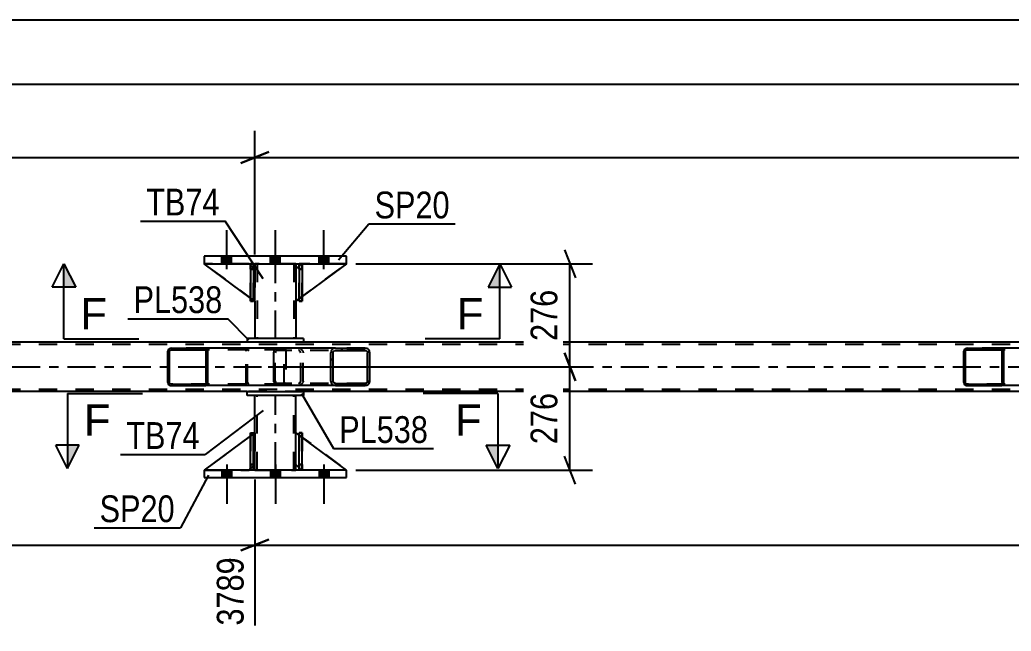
# Model space of a CAD drawing. Header units: millimetres. Extents: x 0 to 841, y 0 to 594.
# Drawn here: x 214 to 320, y 219.8 to 285.2 of the extents above; entities that cross this region are included whole.
import ezdxf

# ---------------------------------------------------------------- set-up
doc = ezdxf.new("R2010")
doc.units = ezdxf.units.MM
doc.linetypes.add('DXK_LINE_DOT2', pattern=[3.9198, 1.9599, -1.9599])
doc.linetypes.add('DXK_LINE_DOT3', pattern=[5.9187, 2.979, -0.9799, 0.9799, -0.9799])
doc.styles.add('Arial', font='ARIAL.TTF', dxfattribs={"height": 0.2})
doc.styles.add('Arial Narrow', font='ARIALN.TTF', dxfattribs={"height": 0.2})

# ---------------------------------------------------------------- blocks, each defined once
blk = doc.blocks.new('Bolt-814748569-2483 - 2466')
at = {"linetype": 'Continuous'}
for points in [[(236.65, 237.01), (235.61, 237.01), (235.61, 236.21), (236.65, 236.21)], [(236.65, 237.01), (235.61, 237.01), (235.61, 236.21), (236.65, 236.21)], [(236.65, 237.01), (235.61, 237.01), (235.61, 236.21), (236.65, 236.21)], [(241.85, 237.01), (240.81, 237.01), (240.81, 236.21), (241.85, 236.21)], [(241.85, 237.01), (240.81, 237.01), (240.81, 236.21), (241.85, 236.21)], [(247.05, 237.01), (246.01, 237.01), (246.01, 236.21), (247.05, 236.21)], [(247.05, 237.01), (246.01, 237.01), (246.01, 236.21), (247.05, 236.21)], [(247.05, 237.01), (246.01, 237.01), (246.01, 236.21), (247.05, 236.21)]]:
    blk.add_hatch(color=1, dxfattribs=at).paths.add_polyline_path(points)
at = {"color": 1, "linetype": 'Continuous'}
for p, q in [((236.13, 237.61), (236.13, 233.41)), ((236.13, 237.61), (236.13, 233.41)), ((236.13, 237.61), (236.13, 233.41)), ((241.33, 237.61), (241.33, 233.41)), ((241.33, 237.61), (241.33, 233.41)), ((246.53, 237.61), (246.53, 233.41)), ((246.53, 237.61), (246.53, 233.41)), ((246.53, 237.61), (246.53, 233.41)), ((235.61, 237.01), (235.61, 236.21)), ((235.61, 237.01), (235.61, 236.21)), ((235.61, 237.01), (235.61, 236.21)), ((236.65, 237.01), (236.65, 236.21)), ((236.65, 237.01), (236.65, 236.21)), ((236.65, 237.01), (236.65, 236.21)), ((240.81, 237.01), (240.81, 236.21)), ((240.81, 237.01), (240.81, 236.21)), ((241.85, 237.01), (241.85, 236.21)), ((241.85, 237.01), (241.85, 236.21)), ((246.01, 237.01), (246.01, 236.21)), ((246.01, 237.01), (246.01, 236.21)), ((246.01, 237.01), (246.01, 236.21)), ((247.05, 237.01), (247.05, 236.21)), ((247.05, 237.01), (247.05, 236.21)), ((247.05, 237.01), (247.05, 236.21))]:
    blk.add_line(p, q, dxfattribs=at)
blk = doc.blocks.new('Part-814748569-2604 - 2466')
at = {"color": 2, "linetype": 'Continuous'}
for p, q in [((239, 259.09), (238.68, 259.09)), ((238.68, 259.09), (238.68, 255.09)), ((239, 259.09), (239, 259.09)), ((239, 259.09), (239, 255.09)), ((239, 255.09), (238.68, 255.09))]:
    blk.add_line(p, q, dxfattribs=at)
at = {"color": 7, "linetype": 'DXK_LINE_DOT2'}
for p, q in [((238.68, 258.49), (238.68, 259.09)), ((239, 258.49), (239, 259.09)), ((239, 259.09), (239, 259.09)), ((239, 258.49), (238.68, 258.49)), ((238.68, 258.49), (238.68, 255.09)), ((239, 255.09), (239, 258.49))]:
    blk.add_line(p, q, dxfattribs=at)
blk = doc.blocks.new('Bolt-814748569-2484 - 2466')
at = {"linetype": 'Continuous'}
for points in [[(235.61, 259.09), (236.65, 259.09), (236.65, 259.89), (235.61, 259.89)], [(235.61, 259.09), (236.65, 259.09), (236.65, 259.89), (235.61, 259.89)], [(235.61, 259.09), (236.65, 259.09), (236.65, 259.89), (235.61, 259.89)], [(240.81, 259.09), (241.85, 259.09), (241.85, 259.89), (240.81, 259.89)], [(240.81, 259.09), (241.85, 259.09), (241.85, 259.89), (240.81, 259.89)], [(246.01, 259.09), (247.05, 259.09), (247.05, 259.89), (246.01, 259.89)], [(246.01, 259.09), (247.05, 259.09), (247.05, 259.89), (246.01, 259.89)], [(246.01, 259.09), (247.05, 259.09), (247.05, 259.89), (246.01, 259.89)]]:
    blk.add_hatch(color=1, dxfattribs=at).paths.add_polyline_path(points)
at = {"color": 1, "linetype": 'Continuous'}
for p, q in [((236.13, 258.49), (236.13, 262.69)), ((236.13, 258.49), (236.13, 262.69)), ((236.13, 258.49), (236.13, 262.69)), ((241.33, 258.49), (241.33, 262.69)), ((241.33, 258.49), (241.33, 262.69)), ((246.53, 258.49), (246.53, 262.69)), ((246.53, 258.49), (246.53, 262.69)), ((246.53, 258.49), (246.53, 262.69)), ((235.61, 259.09), (235.61, 259.89)), ((235.61, 259.09), (235.61, 259.89)), ((235.61, 259.09), (235.61, 259.89)), ((236.65, 259.09), (236.65, 259.89)), ((236.65, 259.09), (236.65, 259.89)), ((236.65, 259.09), (236.65, 259.89)), ((240.81, 259.09), (240.81, 259.89)), ((240.81, 259.09), (240.81, 259.89)), ((241.85, 259.09), (241.85, 259.89)), ((241.85, 259.09), (241.85, 259.89)), ((246.01, 259.09), (246.01, 259.89)), ((246.01, 259.09), (246.01, 259.89)), ((246.01, 259.09), (246.01, 259.89)), ((247.05, 259.09), (247.05, 259.89)), ((247.05, 259.09), (247.05, 259.89)), ((247.05, 259.09), (247.05, 259.89))]:
    blk.add_line(p, q, dxfattribs=at)
blk = doc.blocks.new('Part-814748569-2548 - 2466')
at = {"color": 2, "linetype": 'Continuous'}
for p, q in [((238.33, 250.69), (100.73, 250.69)), ((493.73, 250.69), (244.33, 250.69)), ((238.33, 245.41), (100.73, 245.41)), ((493.73, 245.41), (244.33, 245.41))]:
    blk.add_line(p, q, dxfattribs=at)
at = {"color": 7, "linetype": 'DXK_LINE_DOT2'}
for p, q in [((762.85, 250.45), (100.73, 250.45)), ((244.33, 250.69), (238.33, 250.69)), ((762.85, 245.65), (100.73, 245.65)), ((244.33, 245.41), (238.33, 245.41))]:
    blk.add_line(p, q, dxfattribs=at)
at = {"color": 7, "linetype": 'DXK_LINE_DOT3'}
blk.add_line((100.73, 248.05), (762.85, 248.05), dxfattribs=at)
blk = doc.blocks.new('Part-814748569-2610 - 2466')
at = {"linetype": 'Continuous'}
h = blk.add_hatch(dxfattribs=at)
h.set_pattern_fill('', scale=0.7, style=0, pattern_type=0)
h.set_pattern_definition([(45, (234.0708, 249.8544), (-1.57154, 1.57154), [])])
h.paths.add_polyline_path([(234.1, 249.73), (234.07, 249.85), (234, 249.96), (233.89, 250.03), (233.76, 250.05), (230.18, 250.05), (230.05, 250.03), (229.94, 249.96), (229.87, 249.85), (229.84, 249.73), (229.84, 246.37), (229.87, 246.25), (229.94, 246.15), (230.05, 246.08), (230.18, 246.05), (233.76, 246.05), (233.89, 246.08), (234, 246.15), (234.07, 246.25), (234.1, 246.37)])
h.paths.add_polyline_path([(233.91, 246.31), (233.88, 246.26), (233.82, 246.22), (233.76, 246.21), (230.18, 246.21), (230.12, 246.22), (230.06, 246.26), (230.02, 246.31), (230.01, 246.37), (230.01, 249.73), (230.02, 249.79), (230.06, 249.85), (230.12, 249.88), (230.18, 249.89), (233.76, 249.89), (233.82, 249.88), (233.88, 249.85), (233.91, 249.79), (233.93, 249.73), (233.93, 246.37)])
at = {"color": 2, "linetype": 'Continuous'}
for p, q in [((229.87, 249.85), (229.84, 249.73)), ((229.84, 246.37), (229.84, 249.73)), ((230.01, 249.73), (230.02, 249.79)), ((230.01, 246.37), (230.01, 249.73)), ((230.02, 249.79), (230.06, 249.85)), ((230.18, 250.05), (230.05, 250.03)), ((230.06, 249.85), (230.12, 249.88)), ((230.12, 249.88), (230.18, 249.89)), ((230.18, 250.05), (233.76, 250.05)), ((230.18, 249.89), (233.76, 249.89)), ((241.45, 250.05), (233.76, 250.05)), ((233.89, 250.03), (233.76, 250.05)), ((233.76, 249.89), (233.82, 249.88)), ((233.82, 249.88), (233.88, 249.85)), ((233.88, 249.85), (233.91, 249.79)), ((233.91, 249.79), (233.93, 249.73)), ((233.93, 246.37), (233.93, 249.73)), ((234.1, 249.73), (234.07, 249.85)), ((234.1, 246.37), (234.1, 249.73)), ((229.84, 246.37), (229.87, 246.25)), ((230.02, 246.31), (230.01, 246.37)), ((230.06, 246.26), (230.02, 246.31)), ((230.05, 246.08), (230.18, 246.05)), ((230.12, 246.22), (230.06, 246.26)), ((230.18, 246.21), (230.12, 246.22)), ((230.18, 246.21), (233.76, 246.21)), ((230.18, 246.05), (233.76, 246.05)), ((233.82, 246.22), (233.76, 246.21)), ((233.76, 246.05), (233.89, 246.08)), ((241.45, 246.05), (233.76, 246.05)), ((233.88, 246.26), (233.82, 246.22)), ((233.91, 246.31), (233.88, 246.26)), ((233.93, 246.37), (233.91, 246.31)), ((234.07, 246.25), (234.1, 246.37))]:
    blk.add_line(p, q, dxfattribs=at)
at = {"color": 7, "linetype": 'DXK_LINE_DOT2'}
for p, q in [((233.76, 250.05), (230.18, 250.05)), ((242.11, 249.89), (230.18, 249.89)), ((238.19, 249.73), (238.22, 249.85)), ((238.19, 246.37), (238.19, 249.73)), ((238.37, 249.79), (238.36, 249.73)), ((238.36, 246.37), (238.36, 249.73)), ((238.41, 249.85), (238.37, 249.79)), ((238.4, 250.03), (238.53, 250.05)), ((238.41, 249.85), (238.42, 249.85)), ((238.42, 249.85), (238.46, 249.88)), ((238.46, 249.88), (238.53, 249.89)), ((242.11, 250.05), (241.45, 250.05)), ((242.11, 250.05), (242.24, 250.03)), ((242.17, 249.88), (242.11, 249.89)), ((242.23, 249.85), (242.17, 249.88)), ((242.26, 249.79), (242.23, 249.85)), ((242.28, 249.73), (242.26, 249.79)), ((242.28, 246.37), (242.28, 249.73)), ((242.42, 249.85), (242.44, 249.76)), ((242.44, 249.76), (242.45, 249.73)), ((242.45, 249.73), (242.45, 246.37)), ((242.11, 246.21), (230.18, 246.21)), ((233.76, 246.05), (230.18, 246.05)), ((238.22, 246.25), (238.19, 246.37)), ((238.36, 246.37), (238.37, 246.31)), ((238.37, 246.31), (238.41, 246.26)), ((238.53, 246.05), (238.4, 246.08)), ((238.41, 246.26), (238.42, 246.25)), ((238.42, 246.25), (238.46, 246.22)), ((238.46, 246.22), (238.53, 246.21)), ((242.11, 246.05), (241.45, 246.05)), ((242.11, 246.21), (242.17, 246.22)), ((242.24, 246.08), (242.11, 246.05)), ((242.17, 246.22), (242.23, 246.26)), ((242.23, 246.26), (242.26, 246.31)), ((242.26, 246.31), (242.28, 246.37)), ((242.45, 246.37), (242.42, 246.25))]:
    blk.add_line(p, q, dxfattribs=at)
at = {"color": 2, "linetype": 'Continuous'}
for centre, start, end in [((230.17, 249.72), 110.7583, 155.68), ((233.77, 249.72), 24.32, 69.2417), ((230.17, 246.39), 204.32, 249.2417), ((233.77, 246.39), 290.7583, 335.68)]:
    blk.add_arc(centre, 0.331, start, end, dxfattribs=at)
at = {"color": 7, "linetype": 'DXK_LINE_DOT2'}
for centre, start, end in [((238.52, 249.72), 110.7583, 155.68), ((242.12, 249.72), 24.32, 69.2417), ((238.52, 246.39), 204.32, 249.2417), ((242.12, 246.39), 290.7583, 335.68)]:
    blk.add_arc(centre, 0.331, start, end, dxfattribs=at)
blk = doc.blocks.new('Part-814748569-2624 - 2466')
at = {"color": 2, "linetype": 'Continuous'}
for p, q in [((239.13, 259.09), (239.13, 258.49)), ((243.53, 259.09), (243.53, 258.49)), ((239.13, 255.09), (239.13, 251.09)), ((243.53, 255.09), (243.53, 251.09))]:
    blk.add_line(p, q, dxfattribs=at)
at = {"color": 7, "linetype": 'DXK_LINE_DOT2'}
for p, q in [((243.53, 259.09), (239.13, 259.09)), ((239.37, 259.09), (239.37, 251.09)), ((243.29, 259.09), (243.29, 251.09)), ((239.13, 258.49), (239.13, 255.09)), ((243.53, 258.49), (243.53, 255.09)), ((243.53, 251.09), (239.13, 251.09))]:
    blk.add_line(p, q, dxfattribs=at)
at = {"color": 7, "linetype": 'DXK_LINE_DOT3'}
blk.add_line((241.33, 251.09), (241.33, 259.09), dxfattribs=at)
blk = doc.blocks.new('Part-814748569-2597 - 2466')
at = {"color": 2, "linetype": 'Continuous'}
for p, q in [((244.33, 251.09), (238.33, 251.09)), ((238.33, 251.09), (238.33, 250.69)), ((244.33, 250.69), (238.33, 250.69)), ((244.33, 251.09), (244.33, 250.69))]:
    blk.add_line(p, q, dxfattribs=at)
blk = doc.blocks.new('Part-814748569-2609 - 2466')
at = {"linetype": 'Continuous'}
h = blk.add_hatch(dxfattribs=at)
h.set_pattern_fill('', scale=0.7, style=0, pattern_type=0)
h.set_pattern_definition([(45, (251.4027, 249.7557), (-1.57154, 1.57154), [])])
h.paths.add_polyline_path([(251.44, 249.57), (251.4, 249.76), (251.29, 249.91), (251.13, 250.02), (250.94, 250.05), (247.75, 250.05), (247.56, 250.02), (247.4, 249.91), (247.29, 249.76), (247.25, 249.57), (247.25, 246.53), (247.29, 246.35), (247.4, 246.19), (247.56, 246.09), (247.75, 246.05), (250.94, 246.05), (251.13, 246.09), (251.29, 246.19), (251.4, 246.35), (251.44, 246.53)])
h.paths.add_polyline_path([(251.17, 246.44), (251.12, 246.36), (251.03, 246.31), (250.94, 246.29), (247.75, 246.29), (247.66, 246.31), (247.58, 246.36), (247.52, 246.44), (247.5, 246.53), (247.5, 249.57), (247.52, 249.66), (247.58, 249.74), (247.66, 249.79), (247.75, 249.81), (250.94, 249.81), (251.03, 249.79), (251.12, 249.74), (251.17, 249.66), (251.19, 249.57), (251.19, 246.53)])
at = {"color": 2, "linetype": 'Continuous'}
for p, q in [((241.18, 249.57), (241.2, 249.76)), ((241.18, 246.53), (241.18, 249.57)), ((241.2, 249.76), (241.26, 249.91)), ((241.26, 249.91), (241.35, 250.02)), ((241.35, 250.02), (241.45, 250.05)), ((247.75, 250.05), (241.45, 250.05)), ((247.29, 249.76), (247.25, 249.57)), ((247.25, 246.53), (247.25, 249.57)), ((247.5, 249.57), (247.52, 249.66)), ((247.5, 246.53), (247.5, 249.57)), ((247.52, 249.66), (247.58, 249.74)), ((247.75, 250.05), (247.56, 250.02)), ((247.58, 249.74), (247.66, 249.79)), ((247.66, 249.79), (247.75, 249.81)), ((247.75, 250.05), (250.94, 250.05)), ((247.75, 249.81), (250.94, 249.81)), ((251.13, 250.02), (250.94, 250.05)), ((250.94, 249.81), (251.03, 249.79)), ((251.03, 249.79), (251.12, 249.74)), ((251.12, 249.74), (251.17, 249.66)), ((251.17, 249.66), (251.19, 249.57)), ((251.19, 246.53), (251.19, 249.57)), ((251.44, 249.57), (251.4, 249.76)), ((251.44, 246.53), (251.44, 249.57)), ((241.2, 246.35), (241.18, 246.53)), ((241.26, 246.19), (241.2, 246.35)), ((241.35, 246.09), (241.26, 246.19)), ((241.45, 246.05), (241.35, 246.09)), ((247.75, 246.05), (241.45, 246.05)), ((247.25, 246.53), (247.29, 246.35)), ((247.52, 246.44), (247.5, 246.53)), ((247.58, 246.36), (247.52, 246.44)), ((247.56, 246.09), (247.75, 246.05)), ((247.66, 246.31), (247.58, 246.36)), ((247.75, 246.29), (247.66, 246.31)), ((247.75, 246.29), (250.94, 246.29)), ((247.75, 246.05), (250.94, 246.05)), ((251.03, 246.31), (250.94, 246.29)), ((250.94, 246.05), (251.13, 246.09)), ((251.12, 246.36), (251.03, 246.31)), ((251.17, 246.44), (251.12, 246.36)), ((251.19, 246.53), (251.17, 246.44)), ((251.4, 246.35), (251.44, 246.53))]:
    blk.add_line(p, q, dxfattribs=at)
at = {"color": 7, "linetype": 'DXK_LINE_DOT2'}
for p, q in [((241.33, 249.66), (241.32, 249.57)), ((241.32, 246.53), (241.32, 249.57)), ((241.36, 249.74), (241.33, 249.66)), ((241.4, 249.79), (241.36, 249.74)), ((241.45, 249.81), (241.4, 249.79)), ((250.94, 249.81), (241.45, 249.81)), ((242.45, 249.81), (242.45, 250.05)), ((243.79, 250.05), (243.98, 250.02)), ((243.88, 249.79), (243.79, 249.81)), ((243.97, 249.74), (243.88, 249.79)), ((244.02, 249.66), (243.97, 249.74)), ((244.04, 249.57), (244.02, 249.66)), ((244.04, 246.53), (244.04, 249.57)), ((244.25, 249.76), (244.29, 249.57)), ((244.29, 246.53), (244.29, 249.57)), ((250.94, 250.05), (247.75, 250.05)), ((241.32, 246.53), (241.33, 246.44)), ((241.33, 246.44), (241.36, 246.36)), ((241.36, 246.36), (241.4, 246.31)), ((241.4, 246.31), (241.45, 246.29)), ((250.94, 246.29), (241.45, 246.29)), ((242.45, 246.05), (242.45, 246.29)), ((243.79, 246.29), (243.88, 246.31)), ((243.98, 246.09), (243.79, 246.05)), ((243.88, 246.31), (243.97, 246.36)), ((243.97, 246.36), (244.02, 246.44)), ((244.02, 246.44), (244.04, 246.53)), ((244.29, 246.53), (244.25, 246.35)), ((250.94, 246.05), (247.75, 246.05))]:
    blk.add_line(p, q, dxfattribs=at)
for centre, start, end in [((243.8, 249.56), 23.8494, 68.8059), ((243.8, 246.55), 291.1941, 336.1506)]:
    blk.add_arc(centre, 0.492, start, end, dxfattribs=at)
at = {"color": 2, "linetype": 'Continuous'}
for centre, start, end in [((247.74, 249.56), 111.1941, 156.1506), ((250.95, 249.56), 23.8494, 68.8059), ((247.74, 246.55), 203.8494, 248.8059), ((250.95, 246.55), 291.1941, 336.1506)]:
    blk.add_arc(centre, 0.492, start, end, dxfattribs=at)
blk = doc.blocks.new('Part-814748569-2626 - 2466')
at = {"color": 7, "linetype": 'DXK_LINE_DOT2'}
for p, q in [((243.88, 258.49), (243.88, 259.09)), ((243.88, 259.09), (243.88, 259.09)), ((243.88, 259.09), (243.88, 255.09)), ((244.2, 259.09), (243.88, 259.09)), ((244.2, 258.49), (244.2, 259.09)), ((244.2, 255.09), (244.2, 259.09)), ((243.88, 255.09), (243.88, 258.49)), ((243.88, 258.49), (244.2, 258.49)), ((244.2, 258.49), (244.2, 255.09)), ((243.88, 255.09), (244.2, 255.09))]:
    blk.add_line(p, q, dxfattribs=at)
blk = doc.blocks.new('Part-814748569-2706 - 2466')
at = {"color": 2, "linetype": 'Continuous'}
for p, q in [((243.53, 237.61), (243.53, 241.01)), ((243.88, 240.75), (243.53, 241.01)), ((248.93, 237.01), (244.2, 240.51)), ((243.88, 237.26), (243.53, 237.61))]:
    blk.add_line(p, q, dxfattribs=at)
at = {"color": 7, "linetype": 'DXK_LINE_DOT2'}
for p, q in [((244.2, 240.51), (243.88, 240.75)), ((244.13, 237.01), (243.88, 237.26)), ((248.93, 237.01), (244.13, 237.01)), ((248.93, 237.01), (248.93, 237.01)), ((248.93, 237.01), (248.93, 237.01))]:
    blk.add_line(p, q, dxfattribs=at)
blk = doc.blocks.new('Part-814748569-2707 - 2466')
at = {"color": 7, "linetype": 'DXK_LINE_DOT2'}
for p, q in [((243.53, 237.61), (243.53, 241.01)), ((243.53, 241.01), (248.93, 237.01)), ((244.13, 237.01), (243.53, 237.61)), ((248.93, 237.01), (244.13, 237.01))]:
    blk.add_line(p, q, dxfattribs=at)
blk = doc.blocks.new('Part-814748569-2708 - 2466')
at = {"color": 7, "linetype": 'DXK_LINE_DOT2'}
for p, q in [((238.68, 258.49), (238.68, 259.09)), ((238.68, 259.09), (238.68, 259.09)), ((238.68, 259.09), (238.68, 255.09)), ((239, 259.09), (238.68, 259.09)), ((239, 258.49), (239, 259.09)), ((239, 255.09), (239, 259.09)), ((238.68, 255.09), (238.68, 258.49)), ((238.68, 258.49), (239, 258.49)), ((239, 258.49), (239, 255.09)), ((238.68, 255.09), (239, 255.09))]:
    blk.add_line(p, q, dxfattribs=at)
blk = doc.blocks.new('Part-814748569-2709 - 2466')
at = {"color": 7, "linetype": 'DXK_LINE_DOT2'}
for p, q in [((239, 240.92), (238.68, 240.68)), ((239.13, 237.61), (239.13, 241.01)), ((239.13, 237.61), (238.53, 237.01)), ((233.73, 237.01), (238.53, 237.01)), ((239, 237.49), (238.68, 237.17))]:
    blk.add_line(p, q, dxfattribs=at)
at = {"color": 2, "linetype": 'Continuous'}
for p, q in [((239.13, 241.01), (239, 240.92)), ((239.13, 237.61), (239.13, 241.01)), ((238.68, 240.68), (233.73, 237.01)), ((239.13, 237.61), (239, 237.49)), ((239.13, 237.61), (239.13, 237.61)), ((238.68, 237.17), (238.53, 237.01))]:
    blk.add_line(p, q, dxfattribs=at)
blk = doc.blocks.new('Part-814748569-2710 - 2466')
at = {"color": 7, "linetype": 'DXK_LINE_DOT2'}
for p, q in [((239.13, 241.01), (233.73, 237.01)), ((239.13, 237.61), (239.13, 241.01)), ((239.13, 241.01), (239.13, 237.61)), ((238.53, 237.01), (239.13, 237.61)), ((239.13, 237.61), (238.53, 237.01)), ((239.13, 237.61), (239.13, 237.61)), ((233.73, 237.01), (238.53, 237.01))]:
    blk.add_line(p, q, dxfattribs=at)
blk = doc.blocks.new('Part-814748569-2711 - 2466')
at = {"color": 2, "linetype": 'Continuous'}
for p, q in [((243.88, 237.01), (243.88, 241.01)), ((243.88, 241.01), (244.2, 241.01)), ((244.2, 237.01), (244.2, 241.01)), ((243.88, 237.01), (243.88, 237.01)), ((244.2, 237.01), (243.88, 237.01))]:
    blk.add_line(p, q, dxfattribs=at)
at = {"color": 7, "linetype": 'DXK_LINE_DOT2'}
for p, q in [((243.88, 241.01), (243.88, 237.61)), ((244.2, 237.61), (244.2, 241.01)), ((243.88, 237.61), (243.88, 237.01)), ((243.88, 237.61), (244.2, 237.61)), ((244.2, 237.01), (244.2, 237.61)), ((244.2, 237.01), (244.2, 237.01))]:
    blk.add_line(p, q, dxfattribs=at)
blk = doc.blocks.new('Part-814748569-2713 - 2466')
at = {"color": 7, "linetype": 'DXK_LINE_DOT2'}
for p, q in [((244.2, 241.01), (243.88, 241.01)), ((243.88, 237.61), (243.88, 241.01)), ((243.88, 241.01), (243.88, 237.01)), ((244.2, 241.01), (244.2, 237.61)), ((244.2, 237.01), (244.2, 241.01)), ((244.2, 237.61), (243.88, 237.61)), ((243.88, 237.01), (243.88, 237.61)), ((244.2, 237.61), (244.2, 237.01)), ((244.2, 237.01), (243.88, 237.01)), ((244.2, 237.01), (244.2, 237.01))]:
    blk.add_line(p, q, dxfattribs=at)
blk = doc.blocks.new('Part-814748569-2717 - 2466')
at = {"color": 2, "linetype": 'Continuous'}
for p, q in [((244.2, 259.09), (243.88, 259.09)), ((243.88, 259.09), (243.88, 255.09)), ((244.2, 259.09), (244.2, 259.09)), ((244.2, 259.09), (244.2, 255.09)), ((244.2, 255.09), (243.88, 255.09))]:
    blk.add_line(p, q, dxfattribs=at)
at = {"color": 7, "linetype": 'DXK_LINE_DOT2'}
for p, q in [((243.88, 258.49), (243.88, 259.09)), ((244.2, 258.49), (244.2, 259.09)), ((244.2, 259.09), (244.2, 259.09)), ((244.2, 258.49), (243.88, 258.49)), ((243.88, 258.49), (243.88, 255.09)), ((244.2, 255.09), (244.2, 258.49))]:
    blk.add_line(p, q, dxfattribs=at)
blk = doc.blocks.new('Part-814748569-2718 - 2466')
at = {"color": 7, "linetype": 'DXK_LINE_DOT2'}
for p, q in [((239.13, 255.09), (233.73, 259.09)), ((233.73, 259.09), (238.53, 259.09)), ((238.53, 259.09), (239.13, 258.49)), ((239.13, 258.49), (238.53, 259.09)), ((239.13, 258.49), (239.13, 255.09)), ((239.13, 258.49), (239.13, 258.49)), ((239.13, 258.49), (239.13, 255.09))]:
    blk.add_line(p, q, dxfattribs=at)
blk = doc.blocks.new('Part-814748569-2719 - 2466')
at = {"color": 2, "linetype": 'Continuous'}
for p, q in [((238.68, 255.42), (233.73, 259.09)), ((238.68, 258.94), (238.53, 259.09)), ((239.13, 258.49), (239, 258.62)), ((239.13, 258.49), (239.13, 258.49)), ((239.13, 255.09), (239.13, 258.49)), ((239, 255.19), (239.13, 255.09)), ((239.13, 255.09), (239.13, 255.09))]:
    blk.add_line(p, q, dxfattribs=at)
at = {"color": 7, "linetype": 'DXK_LINE_DOT2'}
for p, q in [((238.53, 259.09), (233.73, 259.09)), ((238.53, 259.09), (239.13, 258.49)), ((239, 258.62), (238.68, 258.94)), ((239.13, 258.49), (239.13, 255.09)), ((239, 255.19), (238.68, 255.42))]:
    blk.add_line(p, q, dxfattribs=at)
blk = doc.blocks.new('Part-814748569-2720 - 2466')
at = {"color": 7, "linetype": 'DXK_LINE_DOT2'}
for p, q in [((244.13, 259.09), (243.53, 258.49)), ((243.53, 255.09), (248.93, 259.09)), ((248.93, 259.09), (244.13, 259.09)), ((243.53, 258.49), (243.53, 255.09))]:
    blk.add_line(p, q, dxfattribs=at)
blk = doc.blocks.new('Part-814748569-2721 - 2466')
at = {"color": 2, "linetype": 'Continuous'}
for p, q in [((243.88, 258.85), (243.53, 258.49)), ((248.93, 259.09), (244.2, 255.59)), ((243.53, 258.49), (243.53, 255.09)), ((243.88, 255.35), (243.53, 255.09))]:
    blk.add_line(p, q, dxfattribs=at)
at = {"color": 7, "linetype": 'DXK_LINE_DOT2'}
for p, q in [((244.13, 259.09), (243.88, 258.85)), ((248.93, 259.09), (244.13, 259.09)), ((244.2, 255.59), (243.88, 255.35))]:
    blk.add_line(p, q, dxfattribs=at)
blk = doc.blocks.new('Part-814748569-2740 - 2466')
at = {"linetype": 'Continuous'}
h = blk.add_hatch(dxfattribs=at)
h.set_pattern_fill('', scale=0.7, style=0, pattern_type=0)
h.set_pattern_definition([(45, (319.205, 249.8544), (-1.57154, 1.57154), [])])
h.paths.add_polyline_path([(319.23, 249.73), (319.2, 249.85), (319.13, 249.96), (319.02, 250.03), (318.89, 250.05), (315.31, 250.05), (315.18, 250.03), (315.07, 249.96), (315, 249.85), (314.97, 249.73), (314.97, 246.37), (315, 246.25), (315.07, 246.15), (315.18, 246.08), (315.31, 246.05), (318.89, 246.05), (319.02, 246.08), (319.13, 246.15), (319.2, 246.25), (319.23, 246.37)])
h.paths.add_polyline_path([(319.05, 246.31), (319.01, 246.26), (318.96, 246.22), (318.89, 246.21), (315.31, 246.21), (315.25, 246.22), (315.19, 246.26), (315.16, 246.31), (315.14, 246.37), (315.14, 249.73), (315.16, 249.79), (315.19, 249.85), (315.25, 249.88), (315.31, 249.89), (318.89, 249.89), (318.96, 249.88), (319.01, 249.85), (319.05, 249.79), (319.06, 249.73), (319.06, 246.37)])
at = {"color": 2, "linetype": 'Continuous'}
for p, q in [((315, 249.85), (314.97, 249.73)), ((314.97, 246.37), (314.97, 249.73)), ((315.14, 249.73), (315.16, 249.79)), ((315.14, 246.37), (315.14, 249.73)), ((315.16, 249.79), (315.19, 249.85)), ((315.31, 250.05), (315.18, 250.03)), ((315.19, 249.85), (315.25, 249.88)), ((315.25, 249.88), (315.31, 249.89)), ((315.31, 250.05), (318.89, 250.05)), ((315.31, 249.89), (318.89, 249.89)), ((326.59, 250.05), (318.89, 250.05)), ((319.02, 250.03), (318.89, 250.05)), ((318.89, 249.89), (318.96, 249.88)), ((318.96, 249.88), (319.01, 249.85)), ((319.01, 249.85), (319.05, 249.79)), ((319.05, 249.79), (319.06, 249.73)), ((319.06, 246.37), (319.06, 249.73)), ((319.23, 249.73), (319.2, 249.85)), ((319.23, 246.37), (319.23, 249.73)), ((314.97, 246.37), (315, 246.25)), ((315.16, 246.31), (315.14, 246.37)), ((315.19, 246.26), (315.16, 246.31)), ((315.18, 246.08), (315.31, 246.05)), ((315.25, 246.22), (315.19, 246.26)), ((315.31, 246.21), (315.25, 246.22)), ((315.31, 246.21), (318.89, 246.21)), ((315.31, 246.05), (318.89, 246.05)), ((318.96, 246.22), (318.89, 246.21)), ((318.89, 246.05), (319.02, 246.08)), ((326.59, 246.05), (318.89, 246.05)), ((319.01, 246.26), (318.96, 246.22)), ((319.05, 246.31), (319.01, 246.26)), ((319.06, 246.37), (319.05, 246.31)), ((319.2, 246.25), (319.23, 246.37))]:
    blk.add_line(p, q, dxfattribs=at)
at = {"color": 7, "linetype": 'DXK_LINE_DOT2'}
for p, q in [((318.89, 250.05), (315.31, 250.05)), ((327.24, 249.89), (315.31, 249.89)), ((323.32, 249.73), (323.35, 249.85)), ((323.32, 246.37), (323.32, 249.73)), ((323.51, 249.79), (323.49, 249.73)), ((323.49, 246.37), (323.49, 249.73)), ((323.54, 249.85), (323.51, 249.79)), ((323.53, 250.03), (323.66, 250.05)), ((323.54, 249.85), (323.56, 249.85)), ((323.56, 249.85), (323.6, 249.88)), ((323.6, 249.88), (323.66, 249.89)), ((327.24, 250.05), (326.59, 250.05)), ((327.24, 250.05), (327.37, 250.03)), ((327.3, 249.88), (327.24, 249.89)), ((327.36, 249.85), (327.3, 249.88)), ((327.4, 249.79), (327.36, 249.85)), ((327.41, 249.73), (327.4, 249.79)), ((327.41, 246.37), (327.41, 249.73)), ((327.55, 249.85), (327.58, 249.76)), ((327.58, 249.76), (327.58, 249.73)), ((327.58, 249.73), (327.58, 246.37)), ((327.24, 246.21), (315.31, 246.21)), ((318.89, 246.05), (315.31, 246.05)), ((323.35, 246.25), (323.32, 246.37)), ((323.49, 246.37), (323.51, 246.31)), ((323.51, 246.31), (323.54, 246.26)), ((323.66, 246.05), (323.53, 246.08)), ((323.54, 246.26), (323.56, 246.25)), ((323.56, 246.25), (323.6, 246.22)), ((323.6, 246.22), (323.66, 246.21)), ((327.24, 246.05), (326.59, 246.05)), ((327.24, 246.21), (327.3, 246.22)), ((327.37, 246.08), (327.24, 246.05)), ((327.3, 246.22), (327.36, 246.26)), ((327.36, 246.26), (327.4, 246.31)), ((327.4, 246.31), (327.41, 246.37)), ((327.58, 246.35), (327.55, 246.25)), ((327.58, 246.37), (327.58, 246.35))]:
    blk.add_line(p, q, dxfattribs=at)
at = {"color": 2, "linetype": 'Continuous'}
for centre, start, end in [((315.3, 249.72), 110.7583, 155.68), ((318.9, 249.72), 24.32, 69.2417), ((315.3, 246.39), 204.32, 249.2417), ((318.9, 246.39), 290.7583, 335.68)]:
    blk.add_arc(centre, 0.331, start, end, dxfattribs=at)
at = {"color": 7, "linetype": 'DXK_LINE_DOT2'}
for centre, start, end in [((323.65, 249.72), 110.7583, 155.68), ((327.25, 249.72), 24.32, 69.2417), ((323.65, 246.39), 204.32, 249.2417)]:
    blk.add_arc(centre, 0.331, start, end, dxfattribs=at)
blk = doc.blocks.new('Part-814748569-2748 - 2466')
at = {"color": 2, "linetype": 'Continuous'}
for p, q in [((238.68, 237.01), (238.68, 241.01)), ((238.68, 241.01), (239, 241.01)), ((239, 237.01), (239, 241.01)), ((238.68, 237.01), (238.68, 237.01)), ((239, 237.01), (238.68, 237.01))]:
    blk.add_line(p, q, dxfattribs=at)
at = {"color": 7, "linetype": 'DXK_LINE_DOT2'}
for p, q in [((238.68, 241.01), (238.68, 237.61)), ((239, 237.61), (239, 241.01)), ((238.68, 237.61), (238.68, 237.01)), ((238.68, 237.61), (239, 237.61)), ((239, 237.01), (239, 237.61)), ((239, 237.01), (239, 237.01))]:
    blk.add_line(p, q, dxfattribs=at)
blk = doc.blocks.new('Part-814748569-2750 - 2466')
at = {"color": 7, "linetype": 'DXK_LINE_DOT2'}
for p, q in [((238.68, 241.01), (239, 241.01)), ((238.68, 237.61), (238.68, 241.01)), ((238.68, 241.01), (238.68, 237.01)), ((239, 241.01), (239, 237.61)), ((239, 237.01), (239, 240.92)), ((239, 237.61), (238.68, 237.61)), ((238.68, 237.01), (238.68, 237.61)), ((239, 237.61), (239, 237.01)), ((239, 237.01), (238.68, 237.01)), ((239, 237.01), (239, 237.01))]:
    blk.add_line(p, q, dxfattribs=at)
blk = doc.blocks.new('Part-814748569-2756 - 2466')
at = {"color": 2, "linetype": 'Continuous'}
for p, q in [((238.33, 245.41), (244.33, 245.41)), ((238.33, 245.01), (238.33, 245.41)), ((244.33, 245.01), (238.33, 245.01)), ((244.33, 245.41), (244.33, 245.01))]:
    blk.add_line(p, q, dxfattribs=at)
blk = doc.blocks.new('Part-814748569-2761 - 2466')
at = {"color": 2, "linetype": 'Continuous'}
for p, q in [((239.13, 241.01), (239.13, 245.01)), ((243.53, 241.01), (243.53, 245.01)), ((239.13, 237.01), (239.13, 237.61)), ((243.53, 237.01), (243.53, 237.61))]:
    blk.add_line(p, q, dxfattribs=at)
at = {"color": 7, "linetype": 'DXK_LINE_DOT2'}
for p, q in [((243.53, 245.01), (239.13, 245.01)), ((239.37, 237.01), (239.37, 245.01)), ((243.29, 237.01), (243.29, 245.01)), ((239.13, 237.61), (239.13, 241.01)), ((243.53, 237.61), (243.53, 241.01)), ((239.13, 237.01), (243.53, 237.01))]:
    blk.add_line(p, q, dxfattribs=at)
at = {"color": 7, "linetype": 'DXK_LINE_DOT3'}
blk.add_line((241.33, 237.01), (241.33, 245.01), dxfattribs=at)
blk = doc.blocks.new('Part-814748569-2766 - 2466')
at = {"color": 2, "linetype": 'Continuous'}
for p, q in [((248.93, 259.89), (233.73, 259.89)), ((233.73, 259.89), (233.73, 259.09)), ((248.93, 259.09), (248.93, 259.89)), ((233.73, 259.09), (248.93, 259.09))]:
    blk.add_line(p, q, dxfattribs=at)
blk = doc.blocks.new('Part-814748569-2771 - 2466')
at = {"color": 2, "linetype": 'Continuous'}
for p, q in [((248.93, 237.01), (233.73, 237.01)), ((233.73, 237.01), (233.73, 236.21)), ((248.93, 236.21), (248.93, 237.01)), ((233.73, 236.21), (248.93, 236.21))]:
    blk.add_line(p, q, dxfattribs=at)
blk = doc.blocks.new('StraightDimension-814748569-2820 - 2466')
at = {"color": 7, "linetype": 'Continuous'}
for p, q in [((239.13, 260.09), (239.13, 273.3)), ((90.51, 270.45), (239.13, 270.45)), ((237.63, 269.85), (240.63, 271.05))]:
    blk.add_line(p, q, dxfattribs=at)
blk = doc.blocks.new('StraightDimension-814748569-2860 - 2466')
at = {"color": 7, "linetype": 'Continuous'}
for p, q in [((272.24, 249.55), (273.44, 246.55)), ((240.56, 248.05), (275.24, 248.05)), ((272.84, 237.01), (272.84, 248.05)), ((273.44, 235.51), (272.24, 238.51)), ((249.93, 237.01), (275.24, 237.01))]:
    blk.add_line(p, q, dxfattribs=at)
at = {"color": 0}
blk.add_wipeout([(272.09, 245.87), (267.89, 245.87), (267.89, 239.19), (272.09, 239.19)], dxfattribs=at)
at = {"color": 3, "style": 'Arial Narrow'}
blk.add_text('276', height=2.863, rotation=90.0002, dxfattribs=at).set_placement((271.49, 239.79))
blk = doc.blocks.new('StraightDimension-814748569-2795 - 2466')
at = {"color": 7, "linetype": 'Continuous'}
for p, q in [((239.13, 236.01), (239.13, 220.39)), ((237.63, 228.4), (240.63, 229.6)), ((90.51, 229), (239.13, 229))]:
    blk.add_line(p, q, dxfattribs=at)
at = {"color": 0, "linetype": 'Continuous'}
blk.add_wipeout([(238.53, 228.3), (234.33, 228.3), (234.33, 219.79), (238.53, 219.79)], dxfattribs=at)
at = {"color": 3, "linetype": 'Continuous', "style": 'Arial Narrow'}
blk.add_text('3789', height=2.863, rotation=90.0002, dxfattribs=at).set_placement((237.93, 220.39))
blk = doc.blocks.new('StraightDimension-814748569-2802 - 2466')
at = {"color": 7, "linetype": 'Continuous'}
for p, q in [((239.13, 236.01), (239.13, 220.39)), ((240.63, 229.6), (237.63, 228.4)), ((239.13, 229), (494.53, 229))]:
    blk.add_line(p, q, dxfattribs=at)
blk = doc.blocks.new('StraightDimension-814748569-2827 - 2466')
at = {"color": 7, "linetype": 'Continuous'}
for p, q in [((239.13, 260.09), (239.13, 273.3)), ((240.63, 271.05), (237.63, 269.85)), ((239.13, 270.45), (494.53, 270.45))]:
    blk.add_line(p, q, dxfattribs=at)
blk = doc.blocks.new('StraightDimension-814748569-2888 - 2466')
at = {"color": 7, "linetype": 'Continuous'}
for p, q in [((272.24, 260.59), (273.44, 257.59)), ((249.93, 259.09), (275.24, 259.09)), ((272.84, 248.05), (272.84, 259.09)), ((273.44, 246.55), (272.24, 249.55)), ((240.56, 248.05), (275.24, 248.05))]:
    blk.add_line(p, q, dxfattribs=at)
at = {"color": 0}
blk.add_wipeout([(272.09, 256.91), (267.89, 256.91), (267.89, 250.23), (272.09, 250.23)], dxfattribs=at)
at = {"color": 3, "style": 'Arial Narrow'}
blk.add_text('276', height=2.863, rotation=90.0002, dxfattribs=at).set_placement((271.49, 250.83))
blk = doc.blocks.new('StraightDimension-814748569-2917 - 2466')
at = {"color": 7, "linetype": 'Continuous'}
blk.add_line((89.87, 285.17), (773.71, 285.17), dxfattribs=at)
blk = doc.blocks.new('StraightDimension-814748569-8594 - 2466')
at = {"color": 7, "linetype": 'Continuous'}
blk.add_line((90.51, 278.29), (773.07, 278.29), dxfattribs=at)
blk = doc.blocks.new('SectionMark-814748569-2969 - 2466')
at = {"linetype": 'Continuous'}
for points in [[(219.97, 256.57), (218.72, 256.57), (218.72, 259.07)], [(265.34, 256.57), (264.09, 256.57), (265.34, 259.07)]]:
    blk.add_hatch(color=6, dxfattribs=at).paths.add_polyline_path(points)
at = {"color": 6, "linetype": 'Continuous'}
for p, q in [((217.47, 256.57), (218.72, 259.07)), ((218.72, 251.07), (218.72, 259.07)), ((218.72, 259.07), (219.97, 256.57)), ((265.34, 259.07), (264.09, 256.57)), ((265.34, 251.07), (265.34, 259.07)), ((265.34, 259.07), (266.59, 256.57)), ((219.97, 256.57), (217.47, 256.57)), ((264.09, 256.57), (266.59, 256.57)), ((218.72, 251.07), (226.72, 251.07)), ((265.34, 251.07), (257.34, 251.07))]:
    blk.add_line(p, q, dxfattribs=at)
at = {"color": 0, "linetype": 'Continuous'}
for points in [[(223.32, 252.07), (223.32, 255.57), (220.47, 255.57), (220.47, 252.07)], [(263.59, 252.07), (263.59, 255.57), (260.74, 255.57), (260.74, 252.07)]]:
    blk.add_wipeout(points, dxfattribs=at)
at = {"color": 3, "linetype": 'Continuous', "style": 'Arial'}
for p in [(220.47, 252.07), (260.74, 252.07)]:
    blk.add_text('F', height=3.34, dxfattribs=at).set_placement(p)
blk = doc.blocks.new('SectionMark-814748569-2973 - 2466')
at = {"linetype": 'Continuous'}
for points in [[(219.1, 239.7), (220.35, 239.7), (219.1, 237.2)], [(263.89, 239.7), (265.14, 239.7), (265.14, 237.2)]]:
    blk.add_hatch(color=6, dxfattribs=at).paths.add_polyline_path(points)
at = {"color": 6, "linetype": 'Continuous'}
for p, q in [((219.1, 245.2), (227.1, 245.2)), ((219.1, 245.2), (219.1, 237.2)), ((265.14, 245.2), (257.14, 245.2)), ((265.14, 245.2), (265.14, 237.2)), ((219.1, 237.2), (217.85, 239.7)), ((220.35, 239.7), (217.85, 239.7)), ((219.1, 237.2), (220.35, 239.7)), ((263.89, 239.7), (266.39, 239.7)), ((265.14, 237.2), (263.89, 239.7)), ((266.39, 239.7), (265.14, 237.2))]:
    blk.add_line(p, q, dxfattribs=at)
at = {"color": 0, "linetype": 'Continuous'}
for points in [[(223.7, 240.7), (223.7, 244.2), (220.85, 244.2), (220.85, 240.7)], [(263.39, 240.7), (263.39, 244.2), (260.54, 244.2), (260.54, 240.7)]]:
    blk.add_wipeout(points, dxfattribs=at)
at = {"color": 3, "linetype": 'Continuous', "style": 'Arial'}
for p in [(220.85, 240.7), (260.54, 240.7)]:
    blk.add_text('F', height=3.34, dxfattribs=at).set_placement(p)
blk = doc.blocks.new('Mark-814748569-2593 - 2466')
at = {"color": 30, "linetype": 'Continuous'}
for p in [(225.56, 253.21), (238.5, 250.9)]:
    blk.add_line(p, (236.26, 253.21), dxfattribs=at)
at = {"color": 0}
blk.add_wipeout([(235.66, 253.81), (235.66, 256.81), (226.16, 256.81), (226.16, 253.81)], dxfattribs=at)
blk.add_wipeout([(235.66, 253.81), (235.66, 256.81), (226.16, 256.81), (226.16, 253.81)], dxfattribs=at)
at = {"color": 3, "style": 'Arial Narrow'}
blk.add_text('PL538', height=2.863, dxfattribs=at).set_placement((226.16, 253.81))
blk = doc.blocks.new('Mark-814748569-2620 - 2466')
at = {"color": 30, "linetype": 'Continuous'}
for p in [(226.91, 263.65), (240.02, 257.48)]:
    blk.add_line(p, (235.97, 263.65), dxfattribs=at)
at = {"color": 0}
blk.add_wipeout([(235.37, 264.25), (235.37, 267.25), (227.51, 267.25), (227.51, 264.25)], dxfattribs=at)
blk.add_wipeout([(235.37, 264.25), (235.37, 267.25), (227.51, 267.25), (227.51, 264.25)], dxfattribs=at)
at = {"color": 3, "style": 'Arial Narrow'}
blk.add_text('TB74', height=2.863, dxfattribs=at).set_placement((227.51, 264.25))
blk = doc.blocks.new('Mark-814748569-2752 - 2466')
at = {"color": 30, "linetype": 'Continuous'}
for p, q in [((244.13, 245.21), (247.56, 239.32)), ((247.56, 239.32), (258.26, 239.32))]:
    blk.add_line(p, q, dxfattribs=at)
at = {"color": 0}
blk.add_wipeout([(257.66, 239.92), (257.66, 242.92), (248.16, 242.92), (248.16, 239.92)], dxfattribs=at)
blk.add_wipeout([(257.66, 239.92), (257.66, 242.92), (248.16, 242.92), (248.16, 239.92)], dxfattribs=at)
at = {"color": 3, "style": 'Arial Narrow'}
blk.add_text('PL538', height=2.863, dxfattribs=at).set_placement((248.16, 239.92))
blk = doc.blocks.new('Mark-814748569-2757 - 2466')
at = {"color": 30, "linetype": 'Continuous'}
for p in [(240.02, 243.4), (224.78, 238.68)]:
    blk.add_line(p, (233.83, 238.68), dxfattribs=at)
at = {"color": 0}
blk.add_wipeout([(233.23, 239.28), (233.23, 242.28), (225.38, 242.28), (225.38, 239.28)], dxfattribs=at)
blk.add_wipeout([(233.23, 239.28), (233.23, 242.28), (225.38, 242.28), (225.38, 239.28)], dxfattribs=at)
at = {"color": 3, "style": 'Arial Narrow'}
blk.add_text('TB74', height=2.863, dxfattribs=at).set_placement((225.38, 239.28))
blk = doc.blocks.new('Mark-814748569-2762 - 2466')
at = {"color": 30, "linetype": 'Continuous'}
for p, q in [((248.07, 259.49), (251.34, 263.34)), ((251.34, 263.34), (260.57, 263.34))]:
    blk.add_line(p, q, dxfattribs=at)
at = {"color": 0}
blk.add_wipeout([(259.97, 263.94), (259.97, 266.94), (251.94, 266.94), (251.94, 263.94)], dxfattribs=at)
blk.add_wipeout([(259.97, 263.94), (259.97, 266.94), (251.94, 266.94), (251.94, 263.94)], dxfattribs=at)
at = {"color": 3, "style": 'Arial Narrow'}
blk.add_text('SP20', height=2.863, dxfattribs=at).set_placement((251.94, 263.94))
blk = doc.blocks.new('Mark-814748569-2767 - 2466')
at = {"color": 30, "linetype": 'Continuous'}
for p in [(234.19, 236.46), (221.93, 230.85)]:
    blk.add_line(p, (231.17, 230.85), dxfattribs=at)
at = {"color": 0}
blk.add_wipeout([(230.57, 231.45), (230.57, 234.45), (222.53, 234.45), (222.53, 231.45)], dxfattribs=at)
blk.add_wipeout([(230.57, 231.45), (230.57, 234.45), (222.53, 234.45), (222.53, 231.45)], dxfattribs=at)
at = {"color": 3, "style": 'Arial Narrow'}
blk.add_text('SP20', height=2.863, dxfattribs=at).set_placement((222.53, 231.45))

msp = doc.modelspace()

# ---------------------------------------------------------------- block references
for name in ['Bolt-814748569-2484 - 2466', 'Part-814748569-2766 - 2466', 'Part-814748569-2718 - 2466', 'Part-814748569-2719 - 2466', 'Part-814748569-2604 - 2466', 'Part-814748569-2708 - 2466', 'Part-814748569-2624 - 2466', 'Part-814748569-2720 - 2466', 'Part-814748569-2721 - 2466', 'Part-814748569-2626 - 2466', 'Part-814748569-2717 - 2466', 'Part-814748569-2548 - 2466', 'Part-814748569-2597 - 2466', 'Part-814748569-2610 - 2466', 'Part-814748569-2609 - 2466', 'Part-814748569-2740 - 2466', 'Part-814748569-2756 - 2466', 'Part-814748569-2761 - 2466', 'Part-814748569-2709 - 2466', 'Part-814748569-2710 - 2466', 'Part-814748569-2748 - 2466', 'Part-814748569-2750 - 2466', 'Part-814748569-2706 - 2466', 'Part-814748569-2707 - 2466', 'Part-814748569-2711 - 2466', 'Part-814748569-2713 - 2466', 'Bolt-814748569-2483 - 2466', 'Part-814748569-2771 - 2466']:
    msp.add_blockref(name, (0, 0))

# ---------------------------------------------------------------- next in the draw order: block references
for name in ['StraightDimension-814748569-2820 - 2466', 'StraightDimension-814748569-2860 - 2466']:
    msp.add_blockref(name, (0, 0))

# ---------------------------------------------------------------- next in the draw order: block references
for name in ['StraightDimension-814748569-2827 - 2466', 'StraightDimension-814748569-2795 - 2466']:
    msp.add_blockref(name, (0, 0))

# ---------------------------------------------------------------- next in the draw order: block references
for name in ['StraightDimension-814748569-2888 - 2466', 'SectionMark-814748569-2973 - 2466', 'Mark-814748569-2767 - 2466', 'StraightDimension-814748569-2802 - 2466']:
    msp.add_blockref(name, (0, 0))

# ---------------------------------------------------------------- next in the draw order: block references
for name in ['StraightDimension-814748569-2917 - 2466', 'Mark-814748569-2752 - 2466', 'Mark-814748569-2757 - 2466']:
    msp.add_blockref(name, (0, 0))

# ---------------------------------------------------------------- next in the draw order: block references
msp.add_blockref('StraightDimension-814748569-8594 - 2466', (0, 0))

# ---------------------------------------------------------------- next in the draw order: block references
msp.add_blockref('SectionMark-814748569-2969 - 2466', (0, 0))

# ---------------------------------------------------------------- next in the draw order: block references
for name in ['Mark-814748569-2620 - 2466', 'Mark-814748569-2762 - 2466', 'Mark-814748569-2593 - 2466']:
    msp.add_blockref(name, (0, 0))

doc.saveas('drawing.dxf')
